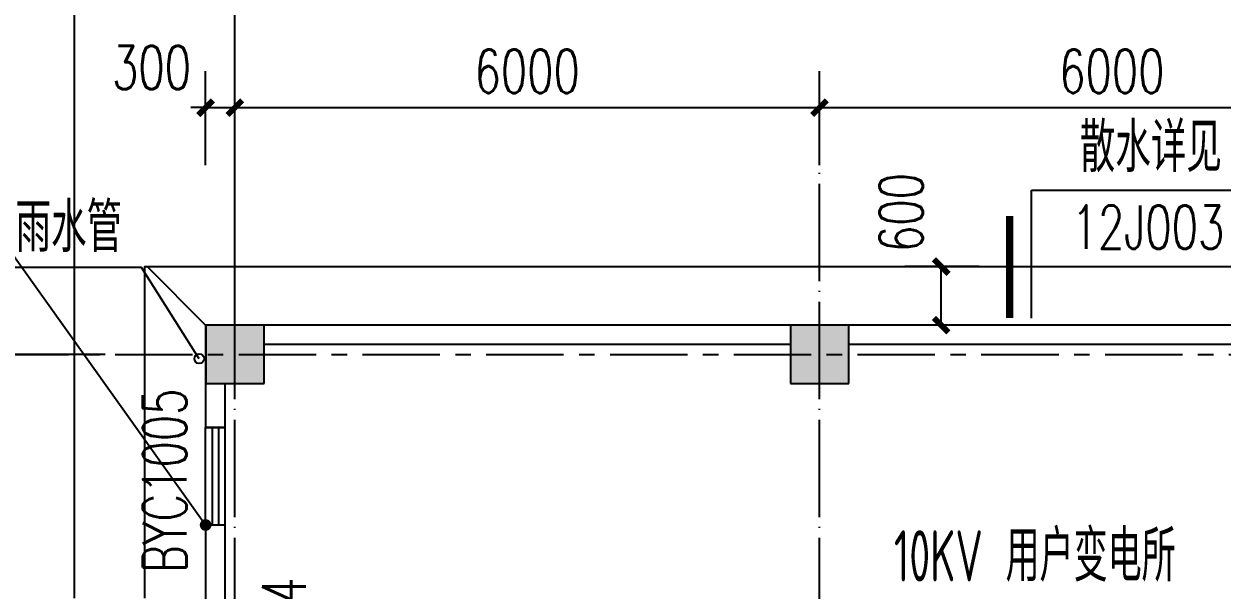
# Model space of a CAD drawing. Header units: millimetres. Extents: x -1048436 to -185795, y -983427 to 400387.
# Drawn here: x -755527 to -743233, y -480510 to -474706 of the extents above; entities that cross this region are included whole.
import ezdxf

# ---------------------------------------------------------------- set-up
doc = ezdxf.new("R2010")
doc.units = ezdxf.units.MM
doc.header["$LTSCALE"] = 500
doc.linetypes.add('一层轴网$0$1#游泳馆轴网$0$DOTE', pattern=[2.42, 2, -0.2, 0.02, -0.2])
doc.linetypes.add('一层轴网$0$CENTER', pattern=[50.8, 31.75, -6.35, 6.35, -6.35])
for name, color, linetype in [('COLUMN', 254, 'Continuous'), ('DIM_LEAD', 3, 'Continuous'), ('P-CONS-FENC', 7, 'Continuous'), ('PUB_DIM', 3, 'Continuous'), ('PUB_HATCH', 8, 'Continuous'), ('PUB_TEXT', 7, 'Continuous'), ('WINDOW', 4, 'Continuous'), ('WINDOW_TEXT', 7, 'Continuous'), ('一层轴网$0$1#游泳馆轴网$0$建-轴线', 1, '一层轴网$0$1#游泳馆轴网$0$DOTE'), ('一层轴网$0$建-符号', 150, 'Continuous'), ('一层轴网$0$建-轴线', 1, '一层轴网$0$CENTER'), ('室外道路', 44, 'Continuous'), ('建-墙', 254, 'Continuous'), ('建-屋面-排水沟落水口', 175, 'Continuous'), ('建-文字', 4, 'Continuous'), ('建-符号', 13, 'Continuous'), ('建-符号-引出', 150, 'Continuous'), ('建-符号-门编号', 13, 'Continuous'), ('景-平面-绿化填充', 56, 'Continuous')]:
    doc.layers.add(name, color=color, linetype=linetype)
doc.styles.add('_TCH_DIM', font='SIMPLEX', dxfattribs={"bigfont": 'GBCBIG'})
doc.styles.add('_TCH_DIM_T3', font='SIMPLEX', dxfattribs={"width": 0.705882, "bigfont": 'GBCBIG'})
doc.styles.add('_TCH_WINDOW', font='SIMPLEX', dxfattribs={"height": 3.5, "bigfont": 'GBCBIG'})
doc.styles.add('XD2008', font='xd-hzs.shx', dxfattribs={"width": 0.7, "bigfont": 'xd-hztxt.shx'})
doc.linetypes.add('FENCELINE2', pattern='A,6.35,-2.54,[132,ltypeshp.shx,S=2.54,R=0,X=-2.54,Y=0],-2.54,25.4', length=36.83)
doc.dimstyles.new('_TCH_ARCH&&150', dxfattribs={"dimtxt": 446.25, "dimasz": 150, "dimexe": 375, "dimexo": 450, "dimgap": 150, "dimtad": 1, "dimdec": 0, "dimzin": 0, "dimdsep": 46, "dimtxsty": '_TCH_DIM_T3', "dimblk": 'ARCHTICK', "dimcen": 0.09, "dimclrt": 7, "dimazin": 2, "dimtfac": 1, "dimtdec": 0, "dimtix": 1, "dimtmove": 2, "dimatfit": 3, "dimldrblk": 'ARCHTICK', "dimfxl": 1, "dimtolj": 1, "dimtzin": 0, "dimarcsym": 0})

# ---------------------------------------------------------------- blocks, each defined once
blk = doc.blocks.new('fdhgh')
at = {"layer": '景-平面-绿化填充'}
h = blk.add_hatch(dxfattribs=at)
h.set_pattern_fill('GRASS', color=256, scale=500, style=0)
h.set_pattern_definition([(90, (-26937.1, -803185.1), (-997.7955, 997.7955), [264.5807, -1731.0102]), (45, (-26937.1, -803185.1), (-997.7962, 997.7962), [264.5807, -1146.5161]), (135, (-26937.1, -803185.1), (-997.7962, -997.7962), [264.5807, -1146.5161])])
edge = h.paths.add_edge_path()
edge.add_line((-1391918, -533384), (-1391918, -500074))
edge.add_line((-1391918, -500074), (-1392920, -492192))
edge.add_line((-1392920, -492192), (-1460021, -492192))
edge.add_line((-1460021, -492192), (-1460021, -494283))
edge.add_arc((-1458021, -494283), 2000, 180, 270)
edge.add_line((-1458021, -496283), (-1434821, -496283))
edge.add_line((-1434821, -496283), (-1434821, -501283))
edge.add_line((-1434821, -501283), (-1452821, -501283))
edge.add_line((-1452821, -501283), (-1452821, -499283))
edge.add_line((-1452821, -499283), (-1458021, -499283))
edge.add_arc((-1458021, -501283), 2000, 90, 180)
edge.add_line((-1460021, -501283), (-1460021, -502283))
edge.add_line((-1460021, -502283), (-1406458, -502283))
edge.add_line((-1406458, -502283), (-1405476, -509988))
edge.add_line((-1405476, -509988), (-1405271, -509962))
edge.add_arc((-1405406, -508971), 1000, 277.7235, 360)
edge.add_line((-1404406, -508971), (-1404666, -506861))
edge.add_line((-1404666, -506861), (-1395440, -505688))
edge.add_line((-1395440, -505688), (-1393762, -518881))
edge.add_line((-1393762, -518881), (-1399615, -519626))
edge.add_arc((-1399489, -520618), 1000, 97.2475, 187.2475)
edge.add_line((-1400481, -520744), (-1400418, -521240))
edge.add_line((-1400418, -521240), (-1393573, -520369))
edge.add_line((-1393573, -520369), (-1391918, -533384))
edge = h.paths.add_edge_path()
edge.add_line((-1460644, -592730), (-1436235, -592730))
edge.add_line((-1436235, -592730), (-1436235, -590271))
edge.add_line((-1436235, -590271), (-1440973, -590271))
edge.add_line((-1440973, -590271), (-1440973, -582660))
edge.add_line((-1440973, -582660), (-1449771, -582659))
edge.add_line((-1449771, -582659), (-1449771, -583259))
edge.add_line((-1449771, -583259), (-1463873, -583259))
edge.add_line((-1463873, -583259), (-1463873, -584960))
edge.add_line((-1463873, -584960), (-1474580, -584960))
edge.add_line((-1474580, -584960), (-1476321, -583426))
edge.add_line((-1476321, -583426), (-1476321, -574192))
edge.add_line((-1476321, -574192), (-1481371, -574192))
edge.add_line((-1481371, -574192), (-1481371, -577350))
edge.add_arc((-1472371, -577350), 9000, 180, 247.0886)
edge.add_line((-1475875, -585640), (-1464599, -590406))
edge.add_arc((-1467358, -599627), 9626, 45.7713, 73.3481, ccw=False)
at = {"layer": 'P-CONS-FENC', "linetype": 'FENCELINE2', "ltscale": 0.1}
blk.add_line((-1473673, -555060), (-1473673, -523282), dxfattribs=at)
at = {"layer": '室外道路', "ltscale": 5}
blk.add_line((-1475321, -511192), (-1475321, -557860), dxfattribs=at)
blk = doc.blocks.new('一层轴网')
at = {"layer": '一层轴网$0$1#游泳馆轴网$0$建-轴线'}
for points in [[(0, -2500), (0, 29500)], [(6000, -2500), (6000, 29500)]]:
    blk.add_lwpolyline(points, dxfattribs=at)
at = {"layer": '一层轴网$0$建-符号'}
blk.add_line((-1330, 27000), (-7208, 27000), dxfattribs=at)
at = {"layer": '一层轴网$0$建-轴线', "ltscale": 0.05}
blk.add_line((-2500, 27000), (36300, 27000), dxfattribs=at)
blk = doc.blocks.new('A$C06EE1D4D')
at = {"layer": 'DIM_LEAD'}
for p, q in [((67499, 63316), (66049, 63316)), ((68091, 62380), (67499, 63316))]:
    blk.add_line(p, q, dxfattribs=at)
at = {"layer": '建-屋面-排水沟落水口'}
blk.add_circle((68091, 62380), 50, dxfattribs=at)
at = {"layer": 'PUB_TEXT', "style": '_TCH_DIM'}
blk.add_text('雨水管', height=506.4, dxfattribs=at).set_placement((66206, 63474))
blk = doc.blocks.new('_ArchTick')
at = {"color": 0, "linetype": 'ByBlock', "const_width": 0.4}
blk.add_lwpolyline([(-0.5, -0.5), (0.5, 0.5)], dxfattribs=at)
blk = doc.blocks.new('*D344')
at = {"layer": 'Defpoints', "color": 0, "transparency": 16777216}
for p in [(-746114, -477194), (-745275, -477194), (-745275, -477794)]:
    blk.add_point(p, dxfattribs=at)
at = {"layer": 'PUB_DIM', "color": 0, "lineweight": -2, "transparency": 16777216}
for p, q in [((-745725, -477194), (-746489, -477194)), ((-746114, -477794), (-746114, -477194)), ((-745725, -477794), (-746489, -477794))]:
    blk.add_line(p, q, dxfattribs=at)
at = {"layer": 'PUB_DIM', "color": 0, "lineweight": -2, "transparency": 16777216, "xscale": 150, "yscale": 150, "zscale": 150}
for p, rotation in [((-746114, -477194), 90), ((-746114, -477794), 270)]:
    blk.add_blockref('_ArchTick', p, dxfattribs=dict(at, rotation=rotation))
at = {"layer": 'PUB_DIM', "color": 7, "transparency": 16777216, "insert": (-746526, -476639), "char_height": 446.2, "attachment_point": 5, "rotation": 90, "style": '_TCH_DIM_T3'}
blk.add_mtext('\\A1;600', dxfattribs=at)
blk = doc.blocks.new('*D1851')
at = {"layer": 'Defpoints', "color": 0, "transparency": 16777216}
for p in [(-753363, -475564), (-753663, -476605), (-753363, -476605)]:
    blk.add_point(p, dxfattribs=at)
at = {"layer": 'PUB_DIM', "color": 0, "lineweight": -2, "transparency": 16777216}
for p, q in [((-753663, -476155), (-753663, -475189)), ((-753363, -476155), (-753363, -475189)), ((-753663, -475564), (-753813, -475564)), ((-753663, -475564), (-753363, -475564)), ((-753363, -475564), (-753213, -475564))]:
    blk.add_line(p, q, dxfattribs=at)
at = {"layer": 'PUB_DIM', "color": 0, "lineweight": -2, "transparency": 16777216, "xscale": 150, "yscale": 150, "zscale": 150}
blk.add_blockref('_ArchTick', (-753663, -475564), dxfattribs=at)
at = {"layer": 'PUB_DIM', "color": 0, "lineweight": -2, "transparency": 16777216, "xscale": 150, "yscale": 150, "zscale": 150, "rotation": 180}
blk.add_blockref('_ArchTick', (-753363, -475564), dxfattribs=at)
at = {"layer": 'PUB_DIM', "color": 7, "transparency": 16777216, "insert": (-754218, -475152), "char_height": 446.2, "attachment_point": 5, "style": '_TCH_DIM_T3'}
blk.add_mtext('\\A1;300', dxfattribs=at)
blk = doc.blocks.new('*D1852')
at = {"layer": 'Defpoints', "color": 0, "transparency": 16777216}
for p in [(-747363, -475564), (-753363, -476605), (-747363, -476605)]:
    blk.add_point(p, dxfattribs=at)
at = {"layer": 'PUB_DIM', "color": 0, "lineweight": -2, "transparency": 16777216}
for p, q in [((-753363, -476155), (-753363, -475189)), ((-747363, -476155), (-747363, -475189)), ((-753363, -475564), (-747363, -475564))]:
    blk.add_line(p, q, dxfattribs=at)
at = {"layer": 'PUB_DIM', "color": 0, "lineweight": -2, "transparency": 16777216, "xscale": 150, "yscale": 150, "zscale": 150, "rotation": 180}
blk.add_blockref('_ArchTick', (-753363, -475564), dxfattribs=at)
at = {"layer": 'PUB_DIM', "color": 0, "lineweight": -2, "transparency": 16777216, "xscale": 150, "yscale": 150, "zscale": 150}
blk.add_blockref('_ArchTick', (-747363, -475564), dxfattribs=at)
at = {"layer": 'PUB_DIM', "color": 7, "transparency": 16777216, "insert": (-750363, -475191), "char_height": 446.2, "attachment_point": 5, "style": '_TCH_DIM_T3'}
blk.add_mtext('\\A1;6000', dxfattribs=at)
blk = doc.blocks.new('*D1853')
at = {"layer": 'Defpoints', "color": 0, "transparency": 16777216}
for p in [(-741363, -475564), (-747363, -476605), (-741363, -476605)]:
    blk.add_point(p, dxfattribs=at)
at = {"layer": 'PUB_DIM', "color": 0, "lineweight": -2, "transparency": 16777216}
for p, q in [((-747363, -476155), (-747363, -475189)), ((-741363, -476155), (-741363, -475189)), ((-747363, -475564), (-741363, -475564))]:
    blk.add_line(p, q, dxfattribs=at)
at = {"layer": 'PUB_DIM', "color": 0, "lineweight": -2, "transparency": 16777216, "xscale": 150, "yscale": 150, "zscale": 150, "rotation": 180}
blk.add_blockref('_ArchTick', (-747363, -475564), dxfattribs=at)
at = {"layer": 'PUB_DIM', "color": 0, "lineweight": -2, "transparency": 16777216, "xscale": 150, "yscale": 150, "zscale": 150}
blk.add_blockref('_ArchTick', (-741363, -475564), dxfattribs=at)
at = {"layer": 'PUB_DIM', "color": 7, "transparency": 16777216, "insert": (-744363, -475191), "char_height": 446.2, "attachment_point": 5, "style": '_TCH_DIM_T3'}
blk.add_mtext('\\A1;6000', dxfattribs=at)
blk = doc.blocks.new('$TCHSYS$WIN2D')
for p, q in [((-0.5, 0.5), (0.5, 0.5)), ((-0.5, 0.5), (-0.5, -0.5)), ((0.5, 0.5), (0.5, -0.5)), ((0.5, 0.167), (-0.5, 0.167)), ((0.5, -0.167), (-0.5, -0.167)), ((-0.5, -0.5), (0.5, -0.5))]:
    blk.add_line(p, q)

msp = doc.modelspace()

# ---------------------------------------------------------------- hatches: boundary and pattern name
at = {"layer": 'PUB_HATCH'}
for points in [[(-753661.4, -477793.8), (-753661.4, -478393.8), (-753061.4, -478393.8), (-753061.4, -477793.8)], [(-747661.4, -477793.8), (-747661.4, -478393.8), (-747061.4, -478393.8), (-747061.4, -477793.8)]]:
    msp.add_hatch(color=256, dxfattribs=at).paths.add_polyline_path(points)

# ---------------------------------------------------------------- linework, layer by layer
at = {"layer": 'COLUMN'}
for p, q in [((-753661.4, -477793.8), (-753661.4, -478393.8)), ((-753061.4, -477793.8), (-753661.4, -477793.8)), ((-753061.4, -478393.8), (-753061.4, -477793.8)), ((-747661.4, -477793.8), (-747661.4, -478393.8)), ((-747061.4, -477793.8), (-747661.4, -477793.8)), ((-747061.4, -478393.8), (-747061.4, -477793.8)), ((-753661.4, -478393.8), (-753061.4, -478393.8)), ((-747661.4, -478393.8), (-747061.4, -478393.8))]:
    msp.add_line(p, q, dxfattribs=at)
at = {"layer": '建-墙'}
for p, q in [((-753662.7, -477794), (-753662.7, -478844)), ((-753661.4, -477794), (-753662.7, -477794)), ((-747661.4, -477794), (-753061.4, -477794)), ((-741561.4, -477794), (-747061.4, -477794)), ((-747661.4, -477994), (-753061.4, -477994)), ((-741561.4, -477994), (-747061.4, -477994)), ((-753462.7, -478844), (-753462.7, -478393.8)), ((-753662.7, -478844), (-753462.7, -478844)), ((-753662.7, -479844), (-753662.7, -480894)), ((-753462.7, -479844), (-753662.7, -479844)), ((-753462.7, -480894), (-753462.7, -479844))]:
    msp.add_line(p, q, dxfattribs=at)
at = {"layer": '建-屋面-排水沟落水口'}
msp.add_line((-754262.7, -477194), (-753662.7, -477794), dxfattribs=at)
msp.add_lwpolyline([(-754287.7, -480594), (-754287.7, -477194), (-736262.7, -477194), (-736262.7, -476594), (-721737.7, -476594), (-721737.7, -477794), (-718636.7, -477794, 0.1609678), (-711247.6, -475351.9, 0.1609678)], format="xyb", dxfattribs=at)
at = {"layer": '建-符号'}
for p, q in [((-745187.8, -476409.4), (-742772.8, -476409.4)), ((-745187.8, -477721.2), (-745187.8, -476409.4))]:
    msp.add_line(p, q, dxfattribs=at)
at = {"layer": '建-符号', "const_width": 75}
msp.add_lwpolyline([(-745412.8, -477721.2), (-745412.8, -476673.9)], dxfattribs=at)
at = {"layer": '建-符号-引出'}
msp.add_line((-753662.7, -479844), (-756397.4, -476017.1), dxfattribs=at)
at = {"layer": '建-符号-引出', "const_width": 60}
msp.add_lwpolyline([(-753645.2, -479868.4, 1), (-753680.1, -479819.6, 1)], format="xyb", close=True, dxfattribs=at)

# ---------------------------------------------------------------- block references
for name, p in [('fdhgh', (720308.8, 77265.7)), ('一层轴网', (-753362.7, -505094)), ('A$C06EE1D4D', (-821819.6, -540518.5))]:
    msp.add_blockref(name, p)
at = {"layer": 'WINDOW'}
ref = msp.add_blockref('$TCHSYS$WIN2D', (-753562.7, -479344), dxfattribs=dict(at, xscale=-1000, yscale=200, zscale=-1000, rotation=270))
ref.add_attrib('A', 'BYC1005', (-753859.4, -480334), dxfattribs={"layer": 'WINDOW_TEXT', "height": 446.25, "rotation": 90, "style": '_TCH_WINDOW', "width": 0.705882})

# ---------------------------------------------------------------- texts
at = {"layer": 'PUB_TEXT', "style": '_TCH_DIM'}
msp.add_text('散水详见', height=506.38, dxfattribs=at).set_placement((-744692.4, -476224))
at = {"layer": 'PUB_TEXT', "style": '_TCH_DIM', "width": 0.705882}
msp.add_text('12J003', height=446.25, dxfattribs=at).set_placement((-744775.3, -477013.2))
at = {"layer": '建-文字', "style": 'XD2008', "width": 0.7}
for s, p in [('用户变电所', (-745454.1, -480422.7)), ('10KV', (-746599, -480422.7))]:
    msp.add_text(s, height=525, dxfattribs=at).set_placement(p)
at = {"layer": '建-符号-门编号', "style": '_TCH_WINDOW', "width": 0.705882}
msp.add_text('1824', height=446.25, rotation=90, dxfattribs=at).set_placement((-752634.9, -481460.9))

# ---------------------------------------------------------------- dimensions: what is measured, and where the dimension line sits
at = {"layer": 'PUB_DIM'}
for base, p1, p2, angle, picture, middle in [((-753362.7, -475564), (-753662.7, -476604.7), (-753362.7, -476604.7), 0, '*D1851', (-754217.7, -475151.5)), ((-746114, -477194), (-745275.2, -477794), (-745275.2, -477194), 90, '*D344', (-746526.5, -476639))]:
    dim = msp.add_linear_dim(base=base, p1=p1, p2=p2, angle=angle, dimstyle='_TCH_ARCH&&150', dxfattribs=at)
    dim.commit()
    dim.dimension.update_dxf_attribs({"geometry": picture, "text_midpoint": middle, "dimtype": 129})
for p1, p2, picture, middle in [((-753362.7, -476604.7), (-747362.7, -476604.7), '*D1852', (-750362.7, -475190.9)), ((-747362.7, -476604.7), (-741362.7, -476604.7), '*D1853', (-744362.7, -475190.9))]:
    dim = msp.add_aligned_dim(p1=p1, p2=p2, distance=1040.6, dimstyle='_TCH_ARCH&&150', dxfattribs=at)
    dim.commit()
    dim.dimension.update_dxf_attribs({"geometry": picture, "text_midpoint": middle})

doc.saveas('drawing.dxf')
